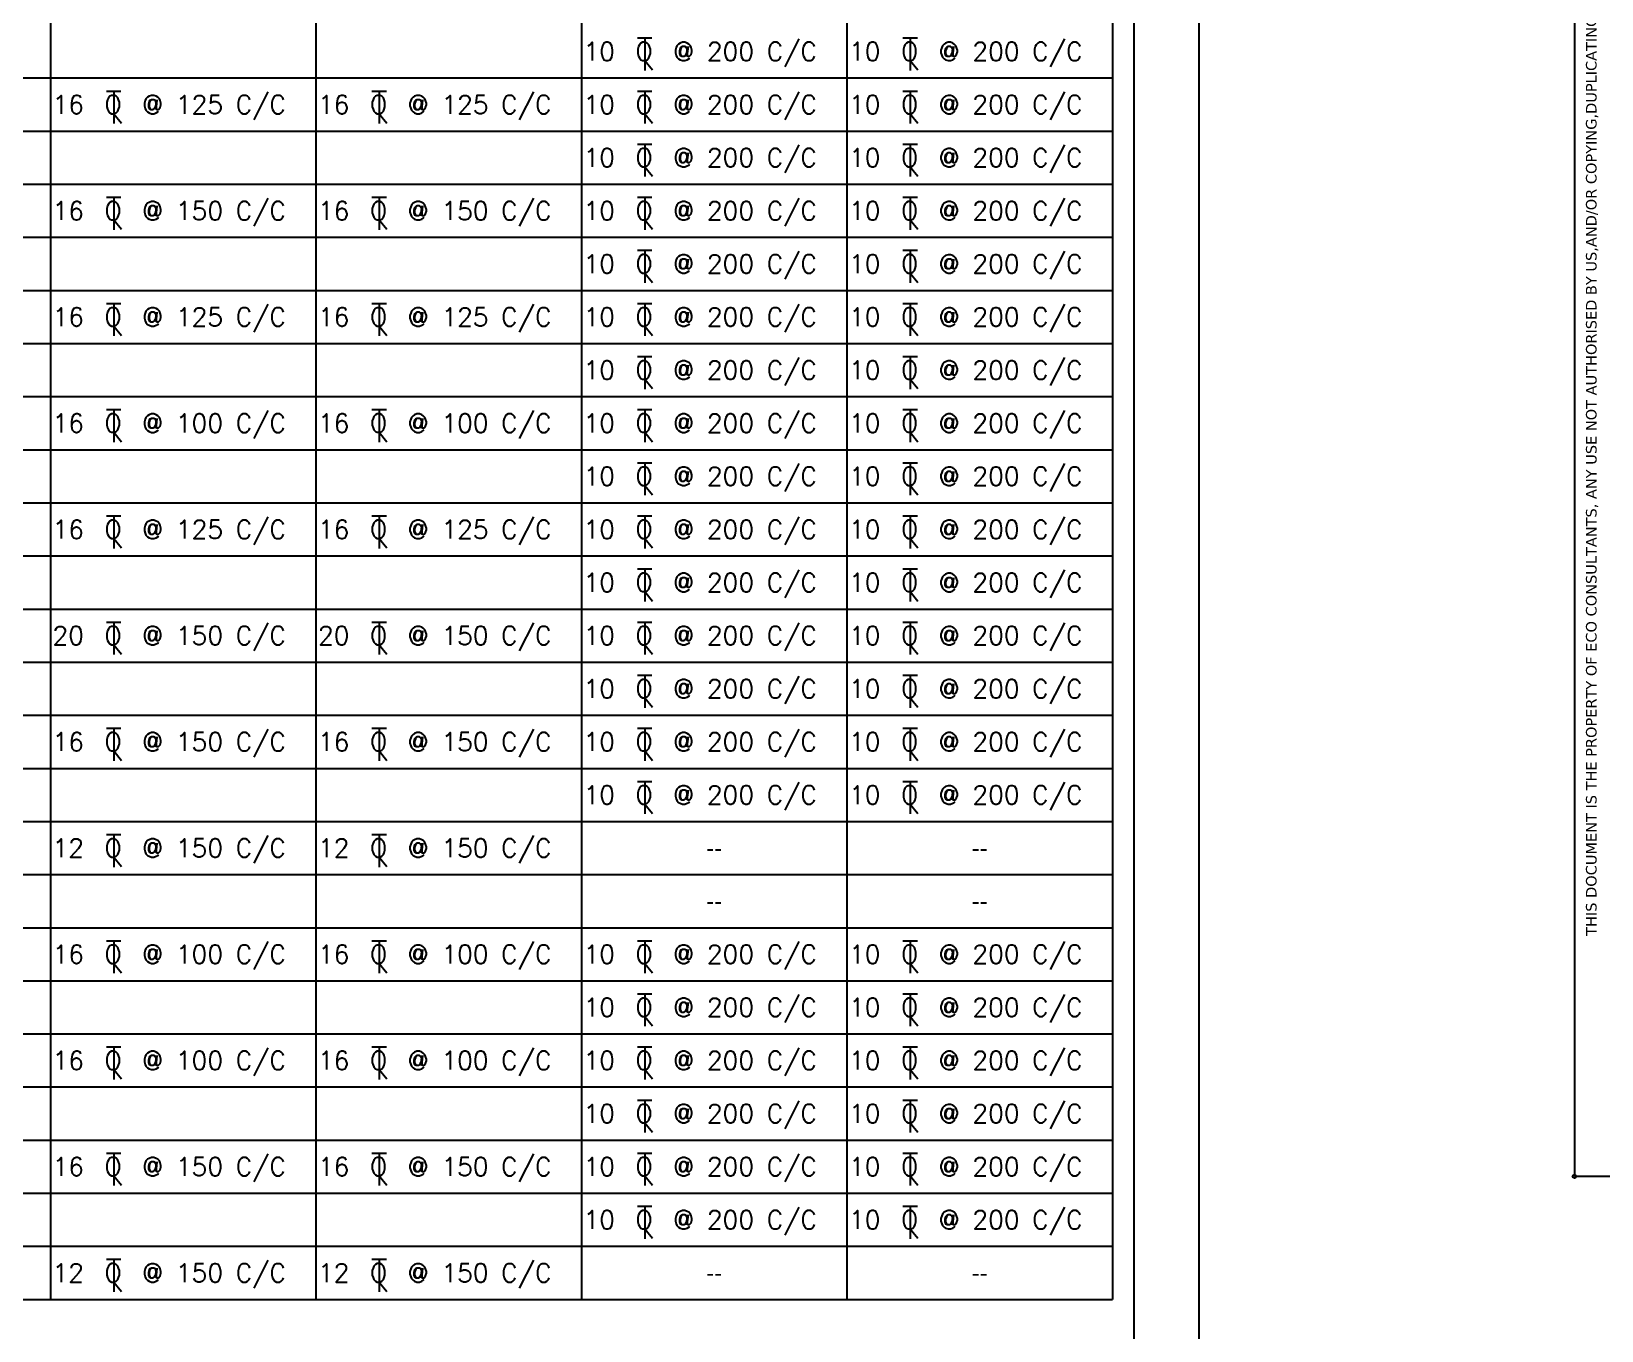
# Model space of a CAD drawing. Extents: x 1878645 to 3043969, y -1160829 to -603973.
# Drawn here: x 2217127 to 2237826, y -665230 to -648105 of the extents above; entities that cross this region are included whole.
import ezdxf
from ezdxf.enums import TextEntityAlignment as Align

# ---------------------------------------------------------------- set-up
doc = ezdxf.new("R2010")
doc.units = 0
doc.header["$LTSCALE"] = 100
for name, color, linetype in [('CDIM', 3, 'Continuous'), ('Schedule Border', 60, 'Continuous'), ('Schedule Line', 60, 'Continuous'), ('Text', 31, 'Continuous')]:
    doc.layers.add(name, color=color, linetype=linetype)
doc.styles.add('ROMANS', font='simplex.shx', dxfattribs={"width": 0.75})
doc.styles.add('SC-FGT2', font='sanss___.ttf')
doc.styles.get("Standard").update_dxf_attribs({"font": 'verdana.ttf'})

# ---------------------------------------------------------------- blocks, each defined once
blk = doc.blocks.new('TOR')
at = {"color": 2}
for p, q in [((-1.08, 3.13), (0.9, 3.13)), ((-0.09, 3.13), (-0.09, -1.3)), ((-0.09, 0.04), (0.95, -1.24))]:
    blk.add_line(p, q, dxfattribs=at)
at = {"color": 2, "style": 'ROMANS'}
blk.add_text('O', height=2.5, dxfattribs=at).set_placement((-1.35, 0.04))
blk.add_attdef('TOR', text='', height=2.5, dxfattribs=at).set_placement((-4.14, 0.04), align=Align.RIGHT)
blk.add_attdef('DIST', (3.77, 0.04), '', height=2.5, dxfattribs=at)

msp = doc.modelspace()

# ---------------------------------------------------------------- linework, layer by layer
at = {"color": 35}
for p, q in [((2232517.54747, -631300.18979), (2232517.54747, -677821.42012)), ((2237467.06304, -631244.6172), (2237467.06304, -663196.76678)), ((2237467.06304, -663196.76678), (2281434.21308, -663196.76678))]:
    msp.add_line(p, q, dxfattribs=at)
msp.add_line((2231660.2369, -632157.50036), (2231660.2369, -676964.10955))
msp.add_circle((2237467.06304, -663196.76678), 23.25484)
at = {"layer": 'Schedule Border'}
for p, q in [((2217377.18288, -636219.18421), (2217377.18288, -664819.18421)), ((2231377.18288, -636219.18421), (2231377.18288, -664819.18421))]:
    msp.add_line(p, q, dxfattribs=at)
at = {"layer": 'Schedule Line'}
for p, q in [((2224377.18288, -636944.18421), (2224377.18288, -664819.18421)), ((2220877.18288, -637519.18421), (2220877.18288, -664819.18421)), ((2227877.18288, -637519.18421), (2227877.18288, -664819.18421)), ((2201377.18288, -648719.18421), (2231377.18288, -648719.18421)), ((2209877.18288, -649419.18421), (2231377.18288, -649419.18421)), ((2201377.18288, -650119.18421), (2231377.18288, -650119.18421)), ((2209877.18288, -650819.18421), (2231377.18288, -650819.18421)), ((2201377.18288, -651519.18421), (2231377.18288, -651519.18421)), ((2209877.18288, -652219.18421), (2231377.18288, -652219.18421)), ((2201377.18288, -652919.18421), (2231377.18288, -652919.18421)), ((2209877.18288, -653619.18421), (2231377.18288, -653619.18421)), ((2201377.18288, -654319.18421), (2231377.18288, -654319.18421)), ((2209877.18288, -655019.18421), (2231377.18288, -655019.18421)), ((2201377.18288, -655719.18421), (2231377.18288, -655719.18421)), ((2201377.18288, -655719.18421), (2231377.18288, -655719.18421)), ((2209877.18288, -656419.18421), (2231377.18288, -656419.18421)), ((2201377.18288, -657119.18421), (2231377.18288, -657119.18421)), ((2209877.18288, -657819.18421), (2231377.18288, -657819.18421)), ((2201377.18288, -658519.18421), (2231377.18288, -658519.18421)), ((2209877.18288, -659219.18421), (2231377.18288, -659219.18421)), ((2201377.18288, -659919.18421), (2231377.18288, -659919.18421)), ((2201377.18288, -659919.18421), (2231377.18288, -659919.18421)), ((2209877.18288, -660619.18421), (2231377.18288, -660619.18421)), ((2201377.18288, -661319.18421), (2231377.18288, -661319.18421)), ((2209877.18288, -662019.18421), (2231377.18288, -662019.18421)), ((2201377.18288, -662719.18421), (2231377.18288, -662719.18421)), ((2209877.18288, -663419.18421), (2231377.18288, -663419.18421)), ((2201377.18288, -664119.18421), (2231377.18288, -664119.18421)), ((2201377.18288, -664819.18421), (2231377.18288, -664819.18421))]:
    msp.add_line(p, q, dxfattribs=at)

# ---------------------------------------------------------------- block references
at = {"layer": 'CDIM'}
ref = msp.add_blockref('TOR', (2225220.80059, -648493.64055), dxfattribs=dict(at, xscale=96.7711536, yscale=96.7711536, zscale=96.7711536, rotation=359.9999999999997))
ref.add_attrib('TOR', '10', dxfattribs={"layer": '0', "color": 7, "height": 241.92784, "style": 'ROMANS'}).set_placement((2224819.71089, -648490.13412), align=Align.RIGHT)
ref.add_attrib('DIST', '@ 200 C/C ', (2225585.6888, -648490.13412), dxfattribs={"layer": '0', "color": 7, "height": 241.927884, "style": 'ROMANS'})
ref = msp.add_blockref('TOR', (2228720.80059, -648493.64055), dxfattribs=dict(at, xscale=96.7711536, yscale=96.7711536, zscale=96.7711536, rotation=359.9999999999997))
ref.add_attrib('TOR', '10', dxfattribs={"layer": '0', "color": 7, "height": 241.92784, "style": 'ROMANS'}).set_placement((2228319.71089, -648490.13412), align=Align.RIGHT)
ref.add_attrib('DIST', '@ 200 C/C ', (2229085.6888, -648490.13412), dxfattribs={"layer": '0', "color": 7, "height": 241.927884, "style": 'ROMANS'})
ref = msp.add_blockref('TOR', (2218220.80059, -649193.64055), dxfattribs=dict(at, xscale=96.7711536, yscale=96.7711536, zscale=96.7711536, rotation=359.9999999999997))
ref.add_attrib('TOR', '16', dxfattribs={"layer": '0', "color": 7, "height": 241.92784, "style": 'ROMANS'}).set_placement((2217819.71089, -649190.13412), align=Align.RIGHT)
ref.add_attrib('DIST', '@ 125 C/C ', (2218585.6888, -649190.13412), dxfattribs={"layer": '0', "color": 7, "height": 241.927884, "style": 'ROMANS'})
ref = msp.add_blockref('TOR', (2221720.80059, -649193.64055), dxfattribs=dict(at, xscale=96.7711536, yscale=96.7711536, zscale=96.7711536, rotation=359.9999999999997))
ref.add_attrib('TOR', '16', dxfattribs={"layer": '0', "color": 7, "height": 241.92784, "style": 'ROMANS'}).set_placement((2221319.71089, -649190.13412), align=Align.RIGHT)
ref.add_attrib('DIST', '@ 125 C/C ', (2222085.6888, -649190.13412), dxfattribs={"layer": '0', "color": 7, "height": 241.927884, "style": 'ROMANS'})
ref = msp.add_blockref('TOR', (2225220.80059, -649193.64055), dxfattribs=dict(at, xscale=96.7711536, yscale=96.7711536, zscale=96.7711536, rotation=359.9999999999997))
ref.add_attrib('TOR', '10', dxfattribs={"layer": '0', "color": 7, "height": 241.92784, "style": 'ROMANS'}).set_placement((2224819.71089, -649190.13412), align=Align.RIGHT)
ref.add_attrib('DIST', '@ 200 C/C ', (2225585.6888, -649190.13412), dxfattribs={"layer": '0', "color": 7, "height": 241.927884, "style": 'ROMANS'})
ref = msp.add_blockref('TOR', (2228720.80059, -649193.64055), dxfattribs=dict(at, xscale=96.7711536, yscale=96.7711536, zscale=96.7711536, rotation=359.9999999999997))
ref.add_attrib('TOR', '10', dxfattribs={"layer": '0', "color": 7, "height": 241.92784, "style": 'ROMANS'}).set_placement((2228319.71089, -649190.13412), align=Align.RIGHT)
ref.add_attrib('DIST', '@ 200 C/C ', (2229085.6888, -649190.13412), dxfattribs={"layer": '0', "color": 7, "height": 241.927884, "style": 'ROMANS'})
ref = msp.add_blockref('TOR', (2225220.80059, -649893.64055), dxfattribs=dict(at, xscale=96.7711536, yscale=96.7711536, zscale=96.7711536, rotation=359.9999999999997))
ref.add_attrib('TOR', '10', dxfattribs={"layer": '0', "color": 7, "height": 241.92784, "style": 'ROMANS'}).set_placement((2224819.71089, -649890.13412), align=Align.RIGHT)
ref.add_attrib('DIST', '@ 200 C/C ', (2225585.6888, -649890.13412), dxfattribs={"layer": '0', "color": 7, "height": 241.927884, "style": 'ROMANS'})
ref = msp.add_blockref('TOR', (2228720.80059, -649893.64055), dxfattribs=dict(at, xscale=96.7711536, yscale=96.7711536, zscale=96.7711536, rotation=359.9999999999997))
ref.add_attrib('TOR', '10', dxfattribs={"layer": '0', "color": 7, "height": 241.92784, "style": 'ROMANS'}).set_placement((2228319.71089, -649890.13412), align=Align.RIGHT)
ref.add_attrib('DIST', '@ 200 C/C ', (2229085.6888, -649890.13412), dxfattribs={"layer": '0', "color": 7, "height": 241.927884, "style": 'ROMANS'})
ref = msp.add_blockref('TOR', (2218220.80059, -650593.64055), dxfattribs=dict(at, xscale=96.7711536, yscale=96.7711536, zscale=96.7711536, rotation=359.9999999999997))
ref.add_attrib('TOR', '16', dxfattribs={"layer": '0', "color": 7, "height": 241.92784, "style": 'ROMANS'}).set_placement((2217819.71089, -650590.13412), align=Align.RIGHT)
ref.add_attrib('DIST', '@ 150 C/C ', (2218585.6888, -650590.13412), dxfattribs={"layer": '0', "color": 7, "height": 241.927884, "style": 'ROMANS'})
ref = msp.add_blockref('TOR', (2221720.80059, -650593.64055), dxfattribs=dict(at, xscale=96.7711536, yscale=96.7711536, zscale=96.7711536, rotation=359.9999999999997))
ref.add_attrib('TOR', '16', dxfattribs={"layer": '0', "color": 7, "height": 241.92784, "style": 'ROMANS'}).set_placement((2221319.71089, -650590.13412), align=Align.RIGHT)
ref.add_attrib('DIST', '@ 150 C/C ', (2222085.6888, -650590.13412), dxfattribs={"layer": '0', "color": 7, "height": 241.927884, "style": 'ROMANS'})
ref = msp.add_blockref('TOR', (2225220.80059, -650593.64055), dxfattribs=dict(at, xscale=96.7711536, yscale=96.7711536, zscale=96.7711536, rotation=359.9999999999997))
ref.add_attrib('TOR', '10', dxfattribs={"layer": '0', "color": 7, "height": 241.92784, "style": 'ROMANS'}).set_placement((2224819.71089, -650590.13412), align=Align.RIGHT)
ref.add_attrib('DIST', '@ 200 C/C ', (2225585.6888, -650590.13412), dxfattribs={"layer": '0', "color": 7, "height": 241.927884, "style": 'ROMANS'})
ref = msp.add_blockref('TOR', (2228720.80059, -650593.64055), dxfattribs=dict(at, xscale=96.7711536, yscale=96.7711536, zscale=96.7711536, rotation=359.9999999999997))
ref.add_attrib('TOR', '10', dxfattribs={"layer": '0', "color": 7, "height": 241.92784, "style": 'ROMANS'}).set_placement((2228319.71089, -650590.13412), align=Align.RIGHT)
ref.add_attrib('DIST', '@ 200 C/C ', (2229085.6888, -650590.13412), dxfattribs={"layer": '0', "color": 7, "height": 241.927884, "style": 'ROMANS'})
ref = msp.add_blockref('TOR', (2225220.80059, -651293.64055), dxfattribs=dict(at, xscale=96.7711536, yscale=96.7711536, zscale=96.7711536, rotation=359.9999999999997))
ref.add_attrib('TOR', '10', dxfattribs={"layer": '0', "color": 7, "height": 241.92784, "style": 'ROMANS'}).set_placement((2224819.71089, -651290.13412), align=Align.RIGHT)
ref.add_attrib('DIST', '@ 200 C/C ', (2225585.6888, -651290.13412), dxfattribs={"layer": '0', "color": 7, "height": 241.927884, "style": 'ROMANS'})
ref = msp.add_blockref('TOR', (2228720.80059, -651293.64055), dxfattribs=dict(at, xscale=96.7711536, yscale=96.7711536, zscale=96.7711536, rotation=359.9999999999997))
ref.add_attrib('TOR', '10', dxfattribs={"layer": '0', "color": 7, "height": 241.92784, "style": 'ROMANS'}).set_placement((2228319.71089, -651290.13412), align=Align.RIGHT)
ref.add_attrib('DIST', '@ 200 C/C ', (2229085.6888, -651290.13412), dxfattribs={"layer": '0', "color": 7, "height": 241.927884, "style": 'ROMANS'})
ref = msp.add_blockref('TOR', (2218220.80059, -651993.64055), dxfattribs=dict(at, xscale=96.7711536, yscale=96.7711536, zscale=96.7711536, rotation=359.9999999999997))
ref.add_attrib('TOR', '16', dxfattribs={"layer": '0', "color": 7, "height": 241.92784, "style": 'ROMANS'}).set_placement((2217819.71089, -651990.13412), align=Align.RIGHT)
ref.add_attrib('DIST', '@ 125 C/C ', (2218585.6888, -651990.13412), dxfattribs={"layer": '0', "color": 7, "height": 241.927884, "style": 'ROMANS'})
ref = msp.add_blockref('TOR', (2221720.80059, -651993.64055), dxfattribs=dict(at, xscale=96.7711536, yscale=96.7711536, zscale=96.7711536, rotation=359.9999999999997))
ref.add_attrib('TOR', '16', dxfattribs={"layer": '0', "color": 7, "height": 241.92784, "style": 'ROMANS'}).set_placement((2221319.71089, -651990.13412), align=Align.RIGHT)
ref.add_attrib('DIST', '@ 125 C/C ', (2222085.6888, -651990.13412), dxfattribs={"layer": '0', "color": 7, "height": 241.927884, "style": 'ROMANS'})
ref = msp.add_blockref('TOR', (2225220.80059, -651993.64055), dxfattribs=dict(at, xscale=96.7711536, yscale=96.7711536, zscale=96.7711536, rotation=359.9999999999997))
ref.add_attrib('TOR', '10', dxfattribs={"layer": '0', "color": 7, "height": 241.92784, "style": 'ROMANS'}).set_placement((2224819.71089, -651990.13412), align=Align.RIGHT)
ref.add_attrib('DIST', '@ 200 C/C ', (2225585.6888, -651990.13412), dxfattribs={"layer": '0', "color": 7, "height": 241.927884, "style": 'ROMANS'})
ref = msp.add_blockref('TOR', (2228720.80059, -651993.64055), dxfattribs=dict(at, xscale=96.7711536, yscale=96.7711536, zscale=96.7711536, rotation=359.9999999999997))
ref.add_attrib('TOR', '10', dxfattribs={"layer": '0', "color": 7, "height": 241.92784, "style": 'ROMANS'}).set_placement((2228319.71089, -651990.13412), align=Align.RIGHT)
ref.add_attrib('DIST', '@ 200 C/C ', (2229085.6888, -651990.13412), dxfattribs={"layer": '0', "color": 7, "height": 241.927884, "style": 'ROMANS'})
ref = msp.add_blockref('TOR', (2225220.80059, -652693.64055), dxfattribs=dict(at, xscale=96.7711536, yscale=96.7711536, zscale=96.7711536, rotation=359.9999999999997))
ref.add_attrib('TOR', '10', dxfattribs={"layer": '0', "color": 7, "height": 241.92784, "style": 'ROMANS'}).set_placement((2224819.71089, -652690.13412), align=Align.RIGHT)
ref.add_attrib('DIST', '@ 200 C/C ', (2225585.6888, -652690.13412), dxfattribs={"layer": '0', "color": 7, "height": 241.927884, "style": 'ROMANS'})
ref = msp.add_blockref('TOR', (2228720.80059, -652693.64055), dxfattribs=dict(at, xscale=96.7711536, yscale=96.7711536, zscale=96.7711536, rotation=359.9999999999997))
ref.add_attrib('TOR', '10', dxfattribs={"layer": '0', "color": 7, "height": 241.92784, "style": 'ROMANS'}).set_placement((2228319.71089, -652690.13412), align=Align.RIGHT)
ref.add_attrib('DIST', '@ 200 C/C ', (2229085.6888, -652690.13412), dxfattribs={"layer": '0', "color": 7, "height": 241.927884, "style": 'ROMANS'})
ref = msp.add_blockref('TOR', (2218220.80059, -653393.64055), dxfattribs=dict(at, xscale=96.7711536, yscale=96.7711536, zscale=96.7711536, rotation=359.9999999999997))
ref.add_attrib('TOR', '16', dxfattribs={"layer": '0', "color": 7, "height": 241.92784, "style": 'ROMANS'}).set_placement((2217819.71089, -653390.13412), align=Align.RIGHT)
ref.add_attrib('DIST', '@ 100 C/C ', (2218585.6888, -653390.13412), dxfattribs={"layer": '0', "color": 7, "height": 241.927884, "style": 'ROMANS'})
ref = msp.add_blockref('TOR', (2221720.80059, -653393.64055), dxfattribs=dict(at, xscale=96.7711536, yscale=96.7711536, zscale=96.7711536, rotation=359.9999999999997))
ref.add_attrib('TOR', '16', dxfattribs={"layer": '0', "color": 7, "height": 241.92784, "style": 'ROMANS'}).set_placement((2221319.71089, -653390.13412), align=Align.RIGHT)
ref.add_attrib('DIST', '@ 100 C/C ', (2222085.6888, -653390.13412), dxfattribs={"layer": '0', "color": 7, "height": 241.927884, "style": 'ROMANS'})
ref = msp.add_blockref('TOR', (2225220.80059, -653393.64055), dxfattribs=dict(at, xscale=96.7711536, yscale=96.7711536, zscale=96.7711536, rotation=359.9999999999997))
ref.add_attrib('TOR', '10', dxfattribs={"layer": '0', "color": 7, "height": 241.92784, "style": 'ROMANS'}).set_placement((2224819.71089, -653390.13412), align=Align.RIGHT)
ref.add_attrib('DIST', '@ 200 C/C ', (2225585.6888, -653390.13412), dxfattribs={"layer": '0', "color": 7, "height": 241.927884, "style": 'ROMANS'})
ref = msp.add_blockref('TOR', (2228720.80059, -653393.64055), dxfattribs=dict(at, xscale=96.7711536, yscale=96.7711536, zscale=96.7711536, rotation=359.9999999999997))
ref.add_attrib('TOR', '10', dxfattribs={"layer": '0', "color": 7, "height": 241.92784, "style": 'ROMANS'}).set_placement((2228319.71089, -653390.13412), align=Align.RIGHT)
ref.add_attrib('DIST', '@ 200 C/C ', (2229085.6888, -653390.13412), dxfattribs={"layer": '0', "color": 7, "height": 241.927884, "style": 'ROMANS'})
ref = msp.add_blockref('TOR', (2225220.80059, -654093.64055), dxfattribs=dict(at, xscale=96.7711536, yscale=96.7711536, zscale=96.7711536, rotation=359.9999999999997))
ref.add_attrib('TOR', '10', dxfattribs={"layer": '0', "color": 7, "height": 241.92784, "style": 'ROMANS'}).set_placement((2224819.71089, -654090.13412), align=Align.RIGHT)
ref.add_attrib('DIST', '@ 200 C/C ', (2225585.6888, -654090.13412), dxfattribs={"layer": '0', "color": 7, "height": 241.927884, "style": 'ROMANS'})
ref = msp.add_blockref('TOR', (2228720.80059, -654093.64055), dxfattribs=dict(at, xscale=96.7711536, yscale=96.7711536, zscale=96.7711536, rotation=359.9999999999997))
ref.add_attrib('TOR', '10', dxfattribs={"layer": '0', "color": 7, "height": 241.92784, "style": 'ROMANS'}).set_placement((2228319.71089, -654090.13412), align=Align.RIGHT)
ref.add_attrib('DIST', '@ 200 C/C ', (2229085.6888, -654090.13412), dxfattribs={"layer": '0', "color": 7, "height": 241.927884, "style": 'ROMANS'})
ref = msp.add_blockref('TOR', (2218220.80059, -654793.64055), dxfattribs=dict(at, xscale=96.7711536, yscale=96.7711536, zscale=96.7711536, rotation=359.9999999999997))
ref.add_attrib('TOR', '16', dxfattribs={"layer": '0', "color": 7, "height": 241.92784, "style": 'ROMANS'}).set_placement((2217819.71089, -654790.13412), align=Align.RIGHT)
ref.add_attrib('DIST', '@ 125 C/C ', (2218585.6888, -654790.13412), dxfattribs={"layer": '0', "color": 7, "height": 241.927884, "style": 'ROMANS'})
ref = msp.add_blockref('TOR', (2221720.80059, -654793.64055), dxfattribs=dict(at, xscale=96.7711536, yscale=96.7711536, zscale=96.7711536, rotation=359.9999999999997))
ref.add_attrib('TOR', '16', dxfattribs={"layer": '0', "color": 7, "height": 241.92784, "style": 'ROMANS'}).set_placement((2221319.71089, -654790.13412), align=Align.RIGHT)
ref.add_attrib('DIST', '@ 125 C/C ', (2222085.6888, -654790.13412), dxfattribs={"layer": '0', "color": 7, "height": 241.927884, "style": 'ROMANS'})
ref = msp.add_blockref('TOR', (2225220.80059, -654793.64055), dxfattribs=dict(at, xscale=96.7711536, yscale=96.7711536, zscale=96.7711536, rotation=359.9999999999997))
ref.add_attrib('TOR', '10', dxfattribs={"layer": '0', "color": 7, "height": 241.92784, "style": 'ROMANS'}).set_placement((2224819.71089, -654790.13412), align=Align.RIGHT)
ref.add_attrib('DIST', '@ 200 C/C ', (2225585.6888, -654790.13412), dxfattribs={"layer": '0', "color": 7, "height": 241.927884, "style": 'ROMANS'})
ref = msp.add_blockref('TOR', (2228720.80059, -654793.64055), dxfattribs=dict(at, xscale=96.7711536, yscale=96.7711536, zscale=96.7711536, rotation=359.9999999999997))
ref.add_attrib('TOR', '10', dxfattribs={"layer": '0', "color": 7, "height": 241.92784, "style": 'ROMANS'}).set_placement((2228319.71089, -654790.13412), align=Align.RIGHT)
ref.add_attrib('DIST', '@ 200 C/C ', (2229085.6888, -654790.13412), dxfattribs={"layer": '0', "color": 7, "height": 241.927884, "style": 'ROMANS'})
ref = msp.add_blockref('TOR', (2225220.80059, -655493.64055), dxfattribs=dict(at, xscale=96.7711536, yscale=96.7711536, zscale=96.7711536, rotation=359.9999999999997))
ref.add_attrib('TOR', '10', dxfattribs={"layer": '0', "color": 7, "height": 241.92784, "style": 'ROMANS'}).set_placement((2224819.71089, -655490.13412), align=Align.RIGHT)
ref.add_attrib('DIST', '@ 200 C/C ', (2225585.6888, -655490.13412), dxfattribs={"layer": '0', "color": 7, "height": 241.927884, "style": 'ROMANS'})
ref = msp.add_blockref('TOR', (2228720.80059, -655493.64055), dxfattribs=dict(at, xscale=96.7711536, yscale=96.7711536, zscale=96.7711536, rotation=359.9999999999997))
ref.add_attrib('TOR', '10', dxfattribs={"layer": '0', "color": 7, "height": 241.92784, "style": 'ROMANS'}).set_placement((2228319.71089, -655490.13412), align=Align.RIGHT)
ref.add_attrib('DIST', '@ 200 C/C ', (2229085.6888, -655490.13412), dxfattribs={"layer": '0', "color": 7, "height": 241.927884, "style": 'ROMANS'})
ref = msp.add_blockref('TOR', (2218220.80059, -656193.64055), dxfattribs=dict(at, xscale=96.7711536, yscale=96.7711536, zscale=96.7711536, rotation=359.9999999999997))
ref.add_attrib('TOR', '20', dxfattribs={"layer": '0', "color": 7, "height": 241.92784, "style": 'ROMANS'}).set_placement((2217819.71089, -656190.13412), align=Align.RIGHT)
ref.add_attrib('DIST', '@ 150 C/C ', (2218585.6888, -656190.13412), dxfattribs={"layer": '0', "color": 7, "height": 241.927884, "style": 'ROMANS'})
ref = msp.add_blockref('TOR', (2221720.80059, -656193.64055), dxfattribs=dict(at, xscale=96.7711536, yscale=96.7711536, zscale=96.7711536, rotation=359.9999999999997))
ref.add_attrib('TOR', '20', dxfattribs={"layer": '0', "color": 7, "height": 241.92784, "style": 'ROMANS'}).set_placement((2221319.71089, -656190.13412), align=Align.RIGHT)
ref.add_attrib('DIST', '@ 150 C/C ', (2222085.6888, -656190.13412), dxfattribs={"layer": '0', "color": 7, "height": 241.927884, "style": 'ROMANS'})
ref = msp.add_blockref('TOR', (2225220.80059, -656193.64055), dxfattribs=dict(at, xscale=96.7711536, yscale=96.7711536, zscale=96.7711536, rotation=359.9999999999997))
ref.add_attrib('TOR', '10', dxfattribs={"layer": '0', "color": 7, "height": 241.92784, "style": 'ROMANS'}).set_placement((2224819.71089, -656190.13412), align=Align.RIGHT)
ref.add_attrib('DIST', '@ 200 C/C ', (2225585.6888, -656190.13412), dxfattribs={"layer": '0', "color": 7, "height": 241.927884, "style": 'ROMANS'})
ref = msp.add_blockref('TOR', (2228720.80059, -656193.64055), dxfattribs=dict(at, xscale=96.7711536, yscale=96.7711536, zscale=96.7711536, rotation=359.9999999999997))
ref.add_attrib('TOR', '10', dxfattribs={"layer": '0', "color": 7, "height": 241.92784, "style": 'ROMANS'}).set_placement((2228319.71089, -656190.13412), align=Align.RIGHT)
ref.add_attrib('DIST', '@ 200 C/C ', (2229085.6888, -656190.13412), dxfattribs={"layer": '0', "color": 7, "height": 241.927884, "style": 'ROMANS'})
ref = msp.add_blockref('TOR', (2225220.80059, -656893.64055), dxfattribs=dict(at, xscale=96.7711536, yscale=96.7711536, zscale=96.7711536, rotation=359.9999999999997))
ref.add_attrib('TOR', '10', dxfattribs={"layer": '0', "color": 7, "height": 241.92784, "style": 'ROMANS'}).set_placement((2224819.71089, -656890.13412), align=Align.RIGHT)
ref.add_attrib('DIST', '@ 200 C/C ', (2225585.6888, -656890.13412), dxfattribs={"layer": '0', "color": 7, "height": 241.927884, "style": 'ROMANS'})
ref = msp.add_blockref('TOR', (2228720.80059, -656893.64055), dxfattribs=dict(at, xscale=96.7711536, yscale=96.7711536, zscale=96.7711536, rotation=359.9999999999997))
ref.add_attrib('TOR', '10', dxfattribs={"layer": '0', "color": 7, "height": 241.92784, "style": 'ROMANS'}).set_placement((2228319.71089, -656890.13412), align=Align.RIGHT)
ref.add_attrib('DIST', '@ 200 C/C ', (2229085.6888, -656890.13412), dxfattribs={"layer": '0', "color": 7, "height": 241.927884, "style": 'ROMANS'})
ref = msp.add_blockref('TOR', (2218220.80059, -657593.64055), dxfattribs=dict(at, xscale=96.7711536, yscale=96.7711536, zscale=96.7711536, rotation=359.9999999999997))
ref.add_attrib('TOR', '16', dxfattribs={"layer": '0', "color": 7, "height": 241.92784, "style": 'ROMANS'}).set_placement((2217819.71089, -657590.13412), align=Align.RIGHT)
ref.add_attrib('DIST', '@ 150 C/C ', (2218585.6888, -657590.13412), dxfattribs={"layer": '0', "color": 7, "height": 241.927884, "style": 'ROMANS'})
ref = msp.add_blockref('TOR', (2221720.80059, -657593.64055), dxfattribs=dict(at, xscale=96.7711536, yscale=96.7711536, zscale=96.7711536, rotation=359.9999999999997))
ref.add_attrib('TOR', '16', dxfattribs={"layer": '0', "color": 7, "height": 241.92784, "style": 'ROMANS'}).set_placement((2221319.71089, -657590.13412), align=Align.RIGHT)
ref.add_attrib('DIST', '@ 150 C/C ', (2222085.6888, -657590.13412), dxfattribs={"layer": '0', "color": 7, "height": 241.927884, "style": 'ROMANS'})
ref = msp.add_blockref('TOR', (2225220.80059, -657593.64055), dxfattribs=dict(at, xscale=96.7711536, yscale=96.7711536, zscale=96.7711536, rotation=359.9999999999997))
ref.add_attrib('TOR', '10', dxfattribs={"layer": '0', "color": 7, "height": 241.92784, "style": 'ROMANS'}).set_placement((2224819.71089, -657590.13412), align=Align.RIGHT)
ref.add_attrib('DIST', '@ 200 C/C ', (2225585.6888, -657590.13412), dxfattribs={"layer": '0', "color": 7, "height": 241.927884, "style": 'ROMANS'})
ref = msp.add_blockref('TOR', (2228720.80059, -657593.64055), dxfattribs=dict(at, xscale=96.7711536, yscale=96.7711536, zscale=96.7711536, rotation=359.9999999999997))
ref.add_attrib('TOR', '10', dxfattribs={"layer": '0', "color": 7, "height": 241.92784, "style": 'ROMANS'}).set_placement((2228319.71089, -657590.13412), align=Align.RIGHT)
ref.add_attrib('DIST', '@ 200 C/C ', (2229085.6888, -657590.13412), dxfattribs={"layer": '0', "color": 7, "height": 241.927884, "style": 'ROMANS'})
ref = msp.add_blockref('TOR', (2225220.80059, -658293.64055), dxfattribs=dict(at, xscale=96.7711536, yscale=96.7711536, zscale=96.7711536, rotation=359.9999999999997))
ref.add_attrib('TOR', '10', dxfattribs={"layer": '0', "color": 7, "height": 241.92784, "style": 'ROMANS'}).set_placement((2224819.71089, -658290.13412), align=Align.RIGHT)
ref.add_attrib('DIST', '@ 200 C/C ', (2225585.6888, -658290.13412), dxfattribs={"layer": '0', "color": 7, "height": 241.927884, "style": 'ROMANS'})
ref = msp.add_blockref('TOR', (2228720.80059, -658293.64055), dxfattribs=dict(at, xscale=96.7711536, yscale=96.7711536, zscale=96.7711536, rotation=359.9999999999997))
ref.add_attrib('TOR', '10', dxfattribs={"layer": '0', "color": 7, "height": 241.92784, "style": 'ROMANS'}).set_placement((2228319.71089, -658290.13412), align=Align.RIGHT)
ref.add_attrib('DIST', '@ 200 C/C ', (2229085.6888, -658290.13412), dxfattribs={"layer": '0', "color": 7, "height": 241.927884, "style": 'ROMANS'})
ref = msp.add_blockref('TOR', (2218220.80059, -658993.64055), dxfattribs=dict(at, xscale=96.7711536, yscale=96.7711536, zscale=96.7711536, rotation=359.9999999999997))
ref.add_attrib('TOR', '12', dxfattribs={"layer": '0', "color": 7, "height": 241.92784, "style": 'ROMANS'}).set_placement((2217819.71089, -658990.13412), align=Align.RIGHT)
ref.add_attrib('DIST', '@ 150 C/C ', (2218585.6888, -658990.13412), dxfattribs={"layer": '0', "color": 7, "height": 241.927884, "style": 'ROMANS'})
ref = msp.add_blockref('TOR', (2221720.80059, -658993.64055), dxfattribs=dict(at, xscale=96.7711536, yscale=96.7711536, zscale=96.7711536, rotation=359.9999999999997))
ref.add_attrib('TOR', '12', dxfattribs={"layer": '0', "color": 7, "height": 241.92784, "style": 'ROMANS'}).set_placement((2221319.71089, -658990.13412), align=Align.RIGHT)
ref.add_attrib('DIST', '@ 150 C/C ', (2222085.6888, -658990.13412), dxfattribs={"layer": '0', "color": 7, "height": 241.927884, "style": 'ROMANS'})
ref = msp.add_blockref('TOR', (2218220.80059, -660393.64055), dxfattribs=dict(at, xscale=96.7711536, yscale=96.7711536, zscale=96.7711536, rotation=359.9999999999997))
ref.add_attrib('TOR', '16', dxfattribs={"layer": '0', "color": 7, "height": 241.92784, "style": 'ROMANS'}).set_placement((2217819.71089, -660390.13412), align=Align.RIGHT)
ref.add_attrib('DIST', '@ 100 C/C ', (2218585.6888, -660390.13412), dxfattribs={"layer": '0', "color": 7, "height": 241.927884, "style": 'ROMANS'})
ref = msp.add_blockref('TOR', (2221720.80059, -660393.64055), dxfattribs=dict(at, xscale=96.7711536, yscale=96.7711536, zscale=96.7711536, rotation=359.9999999999997))
ref.add_attrib('TOR', '16', dxfattribs={"layer": '0', "color": 7, "height": 241.92784, "style": 'ROMANS'}).set_placement((2221319.71089, -660390.13412), align=Align.RIGHT)
ref.add_attrib('DIST', '@ 100 C/C ', (2222085.6888, -660390.13412), dxfattribs={"layer": '0', "color": 7, "height": 241.927884, "style": 'ROMANS'})
ref = msp.add_blockref('TOR', (2225220.80059, -660393.64055), dxfattribs=dict(at, xscale=96.7711536, yscale=96.7711536, zscale=96.7711536, rotation=359.9999999999997))
ref.add_attrib('TOR', '10', dxfattribs={"layer": '0', "color": 7, "height": 241.92784, "style": 'ROMANS'}).set_placement((2224819.71089, -660390.13412), align=Align.RIGHT)
ref.add_attrib('DIST', '@ 200 C/C ', (2225585.6888, -660390.13412), dxfattribs={"layer": '0', "color": 7, "height": 241.927884, "style": 'ROMANS'})
ref = msp.add_blockref('TOR', (2228720.80059, -660393.64055), dxfattribs=dict(at, xscale=96.7711536, yscale=96.7711536, zscale=96.7711536, rotation=359.9999999999997))
ref.add_attrib('TOR', '10', dxfattribs={"layer": '0', "color": 7, "height": 241.92784, "style": 'ROMANS'}).set_placement((2228319.71089, -660390.13412), align=Align.RIGHT)
ref.add_attrib('DIST', '@ 200 C/C ', (2229085.6888, -660390.13412), dxfattribs={"layer": '0', "color": 7, "height": 241.927884, "style": 'ROMANS'})
ref = msp.add_blockref('TOR', (2225220.80059, -661093.64055), dxfattribs=dict(at, xscale=96.7711536, yscale=96.7711536, zscale=96.7711536, rotation=359.9999999999997))
ref.add_attrib('TOR', '10', dxfattribs={"layer": '0', "color": 7, "height": 241.92784, "style": 'ROMANS'}).set_placement((2224819.71089, -661090.13412), align=Align.RIGHT)
ref.add_attrib('DIST', '@ 200 C/C ', (2225585.6888, -661090.13412), dxfattribs={"layer": '0', "color": 7, "height": 241.927884, "style": 'ROMANS'})
ref = msp.add_blockref('TOR', (2228720.80059, -661093.64055), dxfattribs=dict(at, xscale=96.7711536, yscale=96.7711536, zscale=96.7711536, rotation=359.9999999999997))
ref.add_attrib('TOR', '10', dxfattribs={"layer": '0', "color": 7, "height": 241.92784, "style": 'ROMANS'}).set_placement((2228319.71089, -661090.13412), align=Align.RIGHT)
ref.add_attrib('DIST', '@ 200 C/C ', (2229085.6888, -661090.13412), dxfattribs={"layer": '0', "color": 7, "height": 241.927884, "style": 'ROMANS'})
ref = msp.add_blockref('TOR', (2218220.80059, -661793.64055), dxfattribs=dict(at, xscale=96.7711536, yscale=96.7711536, zscale=96.7711536, rotation=359.9999999999997))
ref.add_attrib('TOR', '16', dxfattribs={"layer": '0', "color": 7, "height": 241.92784, "style": 'ROMANS'}).set_placement((2217819.71089, -661790.13412), align=Align.RIGHT)
ref.add_attrib('DIST', '@ 100 C/C ', (2218585.6888, -661790.13412), dxfattribs={"layer": '0', "color": 7, "height": 241.927884, "style": 'ROMANS'})
ref = msp.add_blockref('TOR', (2221720.80059, -661793.64055), dxfattribs=dict(at, xscale=96.7711536, yscale=96.7711536, zscale=96.7711536, rotation=359.9999999999997))
ref.add_attrib('TOR', '16', dxfattribs={"layer": '0', "color": 7, "height": 241.92784, "style": 'ROMANS'}).set_placement((2221319.71089, -661790.13412), align=Align.RIGHT)
ref.add_attrib('DIST', '@ 100 C/C ', (2222085.6888, -661790.13412), dxfattribs={"layer": '0', "color": 7, "height": 241.927884, "style": 'ROMANS'})
ref = msp.add_blockref('TOR', (2225220.80059, -661793.64055), dxfattribs=dict(at, xscale=96.7711536, yscale=96.7711536, zscale=96.7711536, rotation=359.9999999999997))
ref.add_attrib('TOR', '10', dxfattribs={"layer": '0', "color": 7, "height": 241.92784, "style": 'ROMANS'}).set_placement((2224819.71089, -661790.13412), align=Align.RIGHT)
ref.add_attrib('DIST', '@ 200 C/C ', (2225585.6888, -661790.13412), dxfattribs={"layer": '0', "color": 7, "height": 241.927884, "style": 'ROMANS'})
ref = msp.add_blockref('TOR', (2228720.80059, -661793.64055), dxfattribs=dict(at, xscale=96.7711536, yscale=96.7711536, zscale=96.7711536, rotation=359.9999999999997))
ref.add_attrib('TOR', '10', dxfattribs={"layer": '0', "color": 7, "height": 241.92784, "style": 'ROMANS'}).set_placement((2228319.71089, -661790.13412), align=Align.RIGHT)
ref.add_attrib('DIST', '@ 200 C/C ', (2229085.6888, -661790.13412), dxfattribs={"layer": '0', "color": 7, "height": 241.927884, "style": 'ROMANS'})
ref = msp.add_blockref('TOR', (2225220.80059, -662493.64055), dxfattribs=dict(at, xscale=96.7711536, yscale=96.7711536, zscale=96.7711536, rotation=359.9999999999997))
ref.add_attrib('TOR', '10', dxfattribs={"layer": '0', "color": 7, "height": 241.92784, "style": 'ROMANS'}).set_placement((2224819.71089, -662490.13412), align=Align.RIGHT)
ref.add_attrib('DIST', '@ 200 C/C ', (2225585.6888, -662490.13412), dxfattribs={"layer": '0', "color": 7, "height": 241.927884, "style": 'ROMANS'})
ref = msp.add_blockref('TOR', (2228720.80059, -662493.64055), dxfattribs=dict(at, xscale=96.7711536, yscale=96.7711536, zscale=96.7711536, rotation=359.9999999999997))
ref.add_attrib('TOR', '10', dxfattribs={"layer": '0', "color": 7, "height": 241.92784, "style": 'ROMANS'}).set_placement((2228319.71089, -662490.13412), align=Align.RIGHT)
ref.add_attrib('DIST', '@ 200 C/C ', (2229085.6888, -662490.13412), dxfattribs={"layer": '0', "color": 7, "height": 241.927884, "style": 'ROMANS'})
ref = msp.add_blockref('TOR', (2218220.80059, -663193.64055), dxfattribs=dict(at, xscale=96.7711536, yscale=96.7711536, zscale=96.7711536, rotation=359.9999999999997))
ref.add_attrib('TOR', '16', dxfattribs={"layer": '0', "color": 7, "height": 241.92784, "style": 'ROMANS'}).set_placement((2217819.71089, -663190.13412), align=Align.RIGHT)
ref.add_attrib('DIST', '@ 150 C/C ', (2218585.6888, -663190.13412), dxfattribs={"layer": '0', "color": 7, "height": 241.927884, "style": 'ROMANS'})
ref = msp.add_blockref('TOR', (2221720.80059, -663193.64055), dxfattribs=dict(at, xscale=96.7711536, yscale=96.7711536, zscale=96.7711536, rotation=359.9999999999997))
ref.add_attrib('TOR', '16', dxfattribs={"layer": '0', "color": 7, "height": 241.92784, "style": 'ROMANS'}).set_placement((2221319.71089, -663190.13412), align=Align.RIGHT)
ref.add_attrib('DIST', '@ 150 C/C ', (2222085.6888, -663190.13412), dxfattribs={"layer": '0', "color": 7, "height": 241.927884, "style": 'ROMANS'})
ref = msp.add_blockref('TOR', (2225220.80059, -663193.64055), dxfattribs=dict(at, xscale=96.7711536, yscale=96.7711536, zscale=96.7711536, rotation=359.9999999999997))
ref.add_attrib('TOR', '10', dxfattribs={"layer": '0', "color": 7, "height": 241.92784, "style": 'ROMANS'}).set_placement((2224819.71089, -663190.13412), align=Align.RIGHT)
ref.add_attrib('DIST', '@ 200 C/C ', (2225585.6888, -663190.13412), dxfattribs={"layer": '0', "color": 7, "height": 241.927884, "style": 'ROMANS'})
ref = msp.add_blockref('TOR', (2228720.80059, -663193.64055), dxfattribs=dict(at, xscale=96.7711536, yscale=96.7711536, zscale=96.7711536, rotation=359.9999999999997))
ref.add_attrib('TOR', '10', dxfattribs={"layer": '0', "color": 7, "height": 241.92784, "style": 'ROMANS'}).set_placement((2228319.71089, -663190.13412), align=Align.RIGHT)
ref.add_attrib('DIST', '@ 200 C/C ', (2229085.6888, -663190.13412), dxfattribs={"layer": '0', "color": 7, "height": 241.927884, "style": 'ROMANS'})
ref = msp.add_blockref('TOR', (2225220.80059, -663893.64055), dxfattribs=dict(at, xscale=96.7711536, yscale=96.7711536, zscale=96.7711536, rotation=359.9999999999997))
ref.add_attrib('TOR', '10', dxfattribs={"layer": '0', "color": 7, "height": 241.92784, "style": 'ROMANS'}).set_placement((2224819.71089, -663890.13412), align=Align.RIGHT)
ref.add_attrib('DIST', '@ 200 C/C ', (2225585.6888, -663890.13412), dxfattribs={"layer": '0', "color": 7, "height": 241.927884, "style": 'ROMANS'})
ref = msp.add_blockref('TOR', (2228720.80059, -663893.64055), dxfattribs=dict(at, xscale=96.7711536, yscale=96.7711536, zscale=96.7711536, rotation=359.9999999999997))
ref.add_attrib('TOR', '10', dxfattribs={"layer": '0', "color": 7, "height": 241.92784, "style": 'ROMANS'}).set_placement((2228319.71089, -663890.13412), align=Align.RIGHT)
ref.add_attrib('DIST', '@ 200 C/C ', (2229085.6888, -663890.13412), dxfattribs={"layer": '0', "color": 7, "height": 241.927884, "style": 'ROMANS'})
ref = msp.add_blockref('TOR', (2218220.80059, -664593.64055), dxfattribs=dict(at, xscale=96.7711536, yscale=96.7711536, zscale=96.7711536, rotation=359.9999999999997))
ref.add_attrib('TOR', '12', dxfattribs={"layer": '0', "color": 7, "height": 241.92784, "style": 'ROMANS'}).set_placement((2217819.71089, -664590.13412), align=Align.RIGHT)
ref.add_attrib('DIST', '@ 150 C/C ', (2218585.6888, -664590.13412), dxfattribs={"layer": '0', "color": 7, "height": 241.927884, "style": 'ROMANS'})
ref = msp.add_blockref('TOR', (2221720.80059, -664593.64055), dxfattribs=dict(at, xscale=96.7711536, yscale=96.7711536, zscale=96.7711536, rotation=359.9999999999997))
ref.add_attrib('TOR', '12', dxfattribs={"layer": '0', "color": 7, "height": 241.92784, "style": 'ROMANS'}).set_placement((2221319.71089, -664590.13412), align=Align.RIGHT)
ref.add_attrib('DIST', '@ 150 C/C ', (2222085.6888, -664590.13412), dxfattribs={"layer": '0', "color": 7, "height": 241.927884, "style": 'ROMANS'})

# ---------------------------------------------------------------- texts
msp.add_text('THIS DOCUMENT IS THE PROPERTY OF ECO CONSULTANTS, ANY USE NOT AUTHORISED BY US,AND/OR COPYING,DUPLICATING,HANDING,OVER TO THIRD PARTIES EITHER IN FULL OR IN PART WITHOUT PERMISSIONS IS LIABLE TO CLAIMS.', height=139.52903749, rotation=90).set_placement((2237759.25045, -660026.79231))
at = {"layer": 'Text', "style": 'SC-FGT2'}
for p in [(2226127.18288, -658869.18421), (2229627.18288, -658869.18421), (2226127.18288, -659569.18421), (2229627.18288, -659569.18421), (2226127.18288, -664469.18421), (2229627.18288, -664469.18421)]:
    msp.add_text('--', height=225, dxfattribs=at).set_placement(p, align=Align.MIDDLE_CENTER)

doc.saveas('drawing.dxf')
